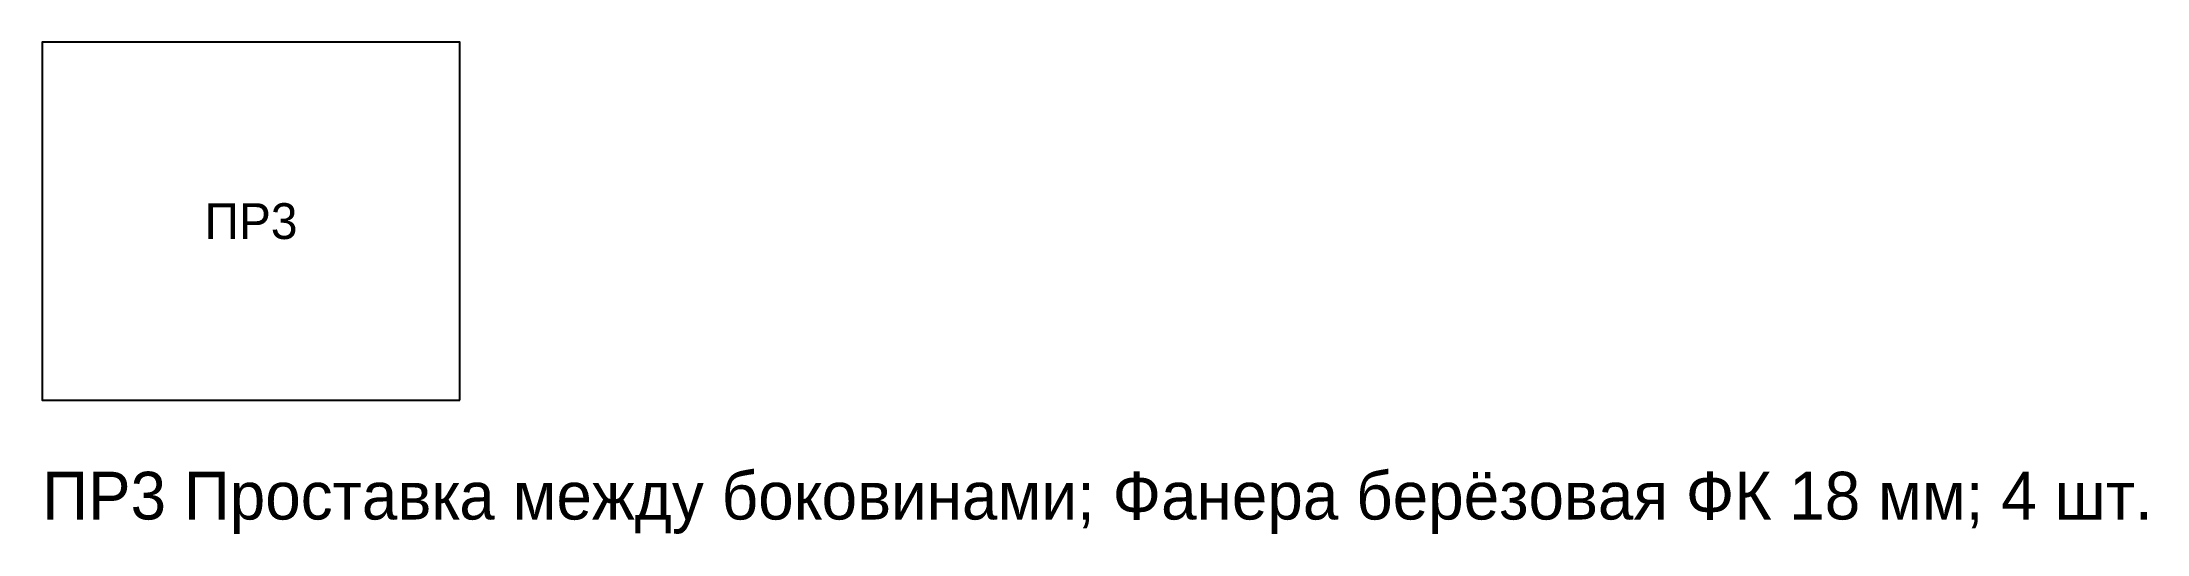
# Model space of a CAD drawing. Header units: millimetres. Extents: x 0 to 353, y -22 to 60.
import ezdxf
from ezdxf.enums import TextEntityAlignment as Align

# ---------------------------------------------------------------- set-up
doc = ezdxf.new("R2010")
doc.units = ezdxf.units.MM
doc.layers.add('CUT_OUT', color=7, linetype='Continuous')
doc.layers.add('TEXT', color=8, linetype='Continuous')

msp = doc.modelspace()

# ---------------------------------------------------------------- linework, layer by layer
at = {"layer": 'CUT_OUT'}
msp.add_lwpolyline([(70, 0), (70, 60), (0, 60), (0, 0), (70, 0)], close=True, dxfattribs=at)

# ---------------------------------------------------------------- texts
at = {"layer": 'TEXT'}
msp.add_text('ПР3', height=6, dxfattribs=at).set_placement((35, 30), align=Align.MIDDLE_CENTER)
msp.add_text('ПР3 Проставка между боковинами; Фанера берёзовая ФК 18 мм; 4 шт.', height=8, dxfattribs=at).set_placement((0, -20))

doc.saveas('drawing.dxf')
